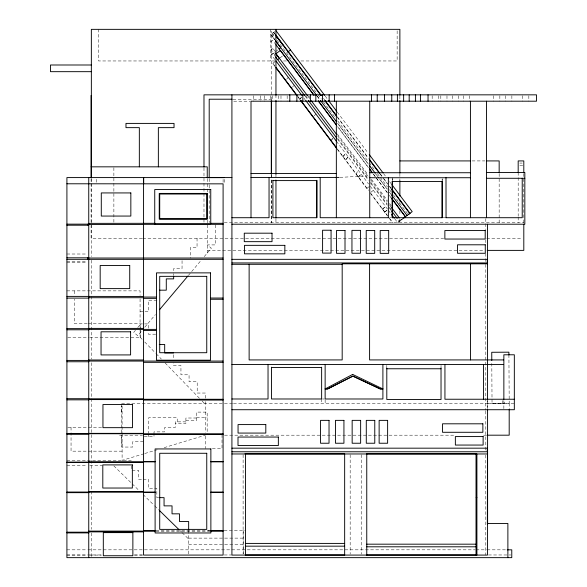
<?xml version="1.0" encoding="UTF-8"?>
<svg xmlns="http://www.w3.org/2000/svg" width="587" height="587" viewBox="0 0 587 587"><rect width="100%" height="100%" fill="white"/><g stroke="black" fill="none" stroke-linecap="round" stroke-linejoin="round"><path stroke-width="0.44" stroke-dasharray="2.94 2.2" d="M271.363 174.97L271.363 222.598L271.363 175.073M271.363 99.871L271.37 31.184M331.259 141.262L332.396 138.209M331.882 139.809L332.447 138.283M292.59 87.155L293.507 85.643M347.974 156.634L345.64 160.368L348.025 156.7M355.993 174.126L358.29 170.333M299.759 99.416L302.305 95.96M299.818 99.489L301.344 97.42M286.625 79.23L288.254 77.293M135.458 330.276L133.733 332.33L137.666 335.639L142.421 329.989M137.762 327.546L140.066 324.816M144.776 327.201L155.386 314.61M188.354 275.479L200.761 260.76M204.254 256.607L211.327 248.228L207.394 244.911L215.363 244.911L215.363 223.493M358.29 177.171L361.086 174.053L358.341 177.245M342.83 156.634L345.64 153.537M342.881 156.7L345.699 153.603M314.192 115.852L315.901 114.025M274.929 59.588L271.326 54.796L273.05 53.498L275.259 56.425M394.875 218.936L397.626 222.598L399.358 221.292L397.7 219.098M274.892 31.529L270.871 34.552L274.716 39.667M274.474 33.775L271.788 35.792L274.423 39.292M270.71 41.75L272.617 40.312L275.325 43.908M271.128 49.895L272.984 48.501M271.326 54.796L279.111 48.934M275.347 61.422L272.676 63.433L275.413 67.065M280.043 57.886L282.516 56.022M369.399 186.461L366.772 188.442L368.137 187.517M373.339 190.327L370.103 192.874L387.537 216.023M382.306 209.075L385.586 206.602M382.357 209.141L385.637 206.668M384.566 212.076L387.846 209.603M384.617 212.142L387.244 210.168M402.873 218.643L400.965 220.081L399.864 218.613M397.626 222.598L403.166 218.43M144.006 453.751L122.103 460.384L122.103 433.455M144.879 453.487L157.147 449.774M164.155 447.654L205.325 435.187M339.954 177.377L367.932 175.858M508.914 354.783L509.193 403.32L492.038 403.423L491.796 361.401M275.296 60.96L98.535 60.96L98.535 29.35M283.543 60.96L287.204 60.96M300.948 60.96L397.142 60.96L397.142 29.35M232.966 99.218L271.363 99.218M233.736 101.199L250.099 101.199M472.087 160.919L484.891 160.919M519.788 163.076L522.195 163.076M519.788 165.285L523.802 165.285M389.636 217.711L391.47 217.711M442.899 217.711L444.961 217.711M224.263 222.598L523.802 222.598M142.245 238.271L91.095 238.271L91.095 225.21M142.81 238.271L443.655 238.271M486.704 238.271L521.99 238.271M207.248 250.385L484.458 250.385M66.911 254.01L86.927 254.01M66.911 261.215L86.927 261.215M66.911 262.426L86.927 262.426M66.911 290.866L140.066 290.866L140.066 295.43M156.956 300.206L148.46 300.206L148.46 311.77L140.066 311.77M87.228 323.76L74.476 323.76L74.476 299.091M88.138 323.76L140.066 323.76M155.658 334.194L148.43 334.194L148.43 331.626M67.821 337.664L88.857 337.664M89.767 337.664L140.066 337.664L140.066 329.843M322.505 398.984L324.369 398.984M121.626 403.32L232.768 403.32M233.479 403.32L514.329 403.32M487.481 403.46L504.526 403.46L504.46 400.642M121.626 412.103L121.803 405.955M196.535 417.496L207.167 417.496M196.535 418.01L185.903 418.01L185.903 423.41L175.271 423.41M185.903 420.578L196.535 420.578L196.535 412.103L207.167 412.103L207.167 434.307M185.903 421.862L175.271 421.862L175.271 427.519L164.639 427.519L164.639 431.885L153.999 431.885L153.999 434.365M67.813 427.263L102.197 427.263M119.565 435.187L142.546 435.187M224.542 435.187L455.189 435.187M483.563 435.187L486.564 435.187M144.255 436.772L153.999 436.772L153.999 435.187M143.367 441.651L132.735 441.651L132.735 447.052L121.626 447.052L121.626 435.187L122.103 447.052M212.355 448.549L222.018 448.549L222.018 435.187M122.103 451.161L71.049 451.161L71.049 433.455M66.911 460.384L131.305 460.384M66.911 465.264L86.927 465.264M89.76 465.264L102.336 465.264M132.126 470.407L138.701 470.407L138.701 479.396L142.296 479.396M143.191 479.396L148.584 479.396L148.584 488.391L156.839 488.391L156.839 497.644L159.715 497.644M207.717 530.413L209.574 530.413M224.124 530.413L245.535 530.413M156.025 530.575L209.963 530.575M156.025 531.235L209.963 531.235M188.654 538.118L243.223 538.118M188.654 544.545L243.223 544.545M66.911 549.828L86.993 549.828M87.903 549.828L475.147 549.828M476.064 549.828L486.506 549.828M487.049 549.828L506.346 549.828M66.911 554.972L102.329 554.972M134.364 554.972L142.656 554.972M224.241 554.972L231.542 554.972M488.487 554.972L510.873 554.972M66.911 555.082L86.927 555.082M89.664 555.082L101.544 555.082M134.43 555.082L142.648 555.082M113.849 465.902L138.752 490.262M143.118 494.533L154.176 505.356M154.829 505.987L159.715 510.771M179.989 530.597L181.5 532.079M182.153 532.717L188.654 539.079M140.066 337.151L142.215 339.367M144.769 341.994L155.606 353.154M156.245 353.807L161.344 359.061M165.167 362.993L199.587 398.441M202.133 401.068L205.325 404.348M325.205 96.077L327.957 99.731M337.32 112.168L368.144 153.126M383.56 173.605L385.762 176.526M389.621 181.647L391.272 183.841M273.791 32.351L274.87 33.782M323.496 98.389L324.655 99.929M337.276 116.696L368.152 157.705M380.259 173.796L383.575 178.206M384.111 178.918L387.435 183.327M389.621 186.233L391.294 188.456M337.488 117.488L368.504 158.688M379.958 173.913L387.677 184.171M389.394 186.453L391.045 188.64M272.06 33.657L275.362 38.052M277.115 40.378L317.42 93.92M317.905 94.566L321.272 99.034M323.415 101.889L335.038 117.319M337.745 120.929L368.614 161.939M369.164 162.665L375.232 170.722M377.426 173.642L379.642 176.577M380.178 177.296L387.354 186.835M389.541 189.733L391.213 191.956M393.393 194.847L407.708 213.866M317.156 96.063L319.915 99.724M337.562 123.175L368.445 164.206L337.584 123.189M378.931 178.132L375.614 173.73L378.938 178.14M379.481 178.859L387.2 189.124L379.488 178.866M337.576 126.609L368.482 167.669L337.679 126.616M373.427 174.236L387.222 192.573M275.186 51.421L272.94 48.442L271.084 49.836L274.98 55.017M308.674 95.916L309.841 97.464M337.305 133.946L368.159 174.941M371.432 179.292L387.413 200.519M389.599 203.432L391.265 205.633M401.713 219.523L399.901 220.976L398.206 218.724M305.717 95.85L308.535 99.599M337.65 138.268L368.497 179.262M370.676 182.153L387.207 204.107M389.401 207.02L391.052 209.221M305.042 95.997L307.97 99.885M337.584 139.229L368.526 180.334M370.676 183.195L387.244 205.201M389.43 208.106L391.096 210.322M303.868 98.029L305.137 99.724M336.461 141.335L368.526 183.936M370.346 186.35L387.398 209.001M388.389 210.329L391.14 213.976M272.882 63.279L275.956 67.366M297.653 96.187L300.405 99.849M337.29 148.849L368.555 190.379M370.324 192.734L387.391 215.407M389.497 218.203L392.894 222.722M297.69 96.664L300.14 99.922M337.518 149.575L368.416 190.621M389.482 218.606L392.725 222.913M274.657 33.995L273.557 32.534L270.871 34.552L274.731 39.681M317.185 96.085L319.944 99.753M373.479 174.236L375.68 177.171M376.23 177.905L387.244 192.558M274.782 52.192L275.956 53.755M307.896 96.253L309.672 98.601M337.635 135.817L368.519 176.907M370.676 179.783L387.215 201.781M389.401 204.694L391.067 206.91M528.836 95.747L528.836 101.199M523.802 173.613L523.802 223.309M522.665 95.747L522.665 101.199M518.182 172.483L518.182 216.229M518.182 217.131L518.182 222.598M511.871 95.747L511.871 101.199M509.193 403.32L509.193 409.719M505.708 95.747L505.708 101.199M503.859 400.576L503.859 409.719M502.641 400.613L502.641 403.35M499.845 95.747L499.845 101.199M499.163 173.613L499.163 222.598M493.674 95.747L493.674 101.199M487.606 399.241L487.606 409.719M487.481 400.642L487.496 408.963M485.801 218.65L485.801 229.649M485.801 239.723L485.801 244.676M485.801 253.474L485.801 263.901M485.801 264.473L485.801 410.35M485.801 411.098L485.801 450.625M485.801 455.079L485.801 554.972M469.563 95.747L469.563 101.199M463.392 95.747L463.392 101.199M458.616 95.747L458.616 101.199M452.452 95.747L452.452 101.199M446.978 95.747L446.978 101.199M442.231 178.639L442.231 180.458M442.128 179.24L442.128 180.745M441.028 365.334L441.028 367.91M440.815 95.747L440.815 101.199M438.335 95.747L438.335 101.199M432.171 95.747L432.171 101.199M399.879 96.048L399.879 99.871M399.879 173.613L399.879 180.869M399.879 201.532L399.879 203.55M399.879 210.689L399.879 215.341M399.879 218.936L399.879 222.598M392.351 177.729L392.351 180.458M392.241 178.639L392.241 180.458M386.804 365.334L386.804 367.91M361.254 454.771L361.254 554.113M350.168 454.771L350.168 554.113M325.139 399.857L325.139 403.35M321.632 398.984L321.632 403.35M287.16 95.747L287.16 101.199M280.99 95.747L280.99 101.199M278.656 95.747L278.656 101.199M275.956 94.845L275.956 99.871M275.956 174.236L275.956 179.71M275.956 218.936L275.956 222.598M272.485 95.747L272.485 101.199M270.71 29.35L270.71 60.96M270.46 95.747L270.46 101.199M264.289 95.747L264.289 101.199M260.533 95.747L260.533 101.199M253.591 95.747L253.591 101.199M243.223 530.413L243.223 554.157M243.113 454.764L243.113 554.062M224.263 179.424L224.263 183.019M223.097 179.373L223.097 182.953M209.199 178.727L209.199 184.215M209.199 185.125L209.199 222.598M207.248 178.719L207.248 192.426M207.248 219.854L207.248 224.007M207.248 224.916L207.248 253.063M205.325 398.184L205.325 393.041L197.195 393.041L197.195 381.733L189.065 381.733L189.065 374.8L180.943 374.8L180.943 365.547L173.583 365.547L173.583 362.847M205.325 401.611L205.325 432.531M205.325 436.075L205.325 448.549M203.983 167.845L203.983 222.598M197.049 238.271L197.049 247.523L190.452 247.523L190.452 258.06M188.654 530.413L188.654 554.172M182.051 260.694L182.051 268.597L173.657 268.597L173.657 272.882M177.208 421.862L177.208 417.687L148.687 417.687L148.687 433.133M173.657 273.733L173.657 275.45M173.583 354.753L173.583 359.251M148.687 434.042L148.687 436.772M148.43 328.199L148.43 323.914L140.308 323.914L140.308 329.307M140.308 330.21L140.308 337.4M140.066 298.966L140.066 329.248M131.305 465.851L131.305 470.407M122.103 406.057L122.103 432.575M121.626 404.201L121.626 434.277M113.878 167.75L113.878 182.374M113.878 183.291L113.878 222.598M96.73 179.306L96.73 182.895M91.352 178.712L91.352 256.578M91.352 260.239L91.352 359.097M91.352 362.759L91.352 529.342M91.352 533.003L91.352 557.65M91.095 178.719L91.095 182.374M91.095 183.291L91.095 222.598M74.476 290.866L74.476 294.52M71.049 427.263L71.049 432.575M391.059 194.253L389.408 192.052L391.067 194.253M391.081 197.694L389.416 195.486L391.096 197.687"/><path stroke-width="0.88" d="M271.363 174.053L271.363 100.788M159.503 309.723L187.796 276.139M279.111 48.934L280.747 47.701L275.809 41.127M277.688 59.654L279.419 58.355L275.817 53.564M287.608 52.192L290.521 49.998M405.419 216.735L391.624 198.413L405.419 216.735L403.511 218.166L412.191 211.636L391.822 184.575M352.728 374.389L325.139 388.946L327.685 388.946L352.89 376.142L380.171 388.946L382.9 388.946L352.728 374.462M325.139 388.88L327.685 388.88L352.89 376.076L380.171 388.88L382.9 388.88M339.051 177.421L251.009 177.567M91.352 64.996L50.489 64.996L50.489 71.673L91.352 71.673M232.056 99.218L209.199 99.218L209.199 177.817M399.879 160.919L470.26 160.919M486.696 160.919L499.163 160.919L499.163 172.71M91.095 166.833L207.248 166.833L207.248 177.802M486.469 172.483L524.829 172.483L524.829 224.212L231.916 224.212M369.737 172.739L470.429 172.739M251.009 173.51L336.344 173.51M231.916 177.582L66.911 177.582L66.911 557.65L511.769 557.65L511.769 549.828L507.19 549.828M207.248 177.626L224.263 177.626M369.737 177.729L470.429 177.729M486.469 178.287L524.829 178.287M272.977 180.591L316.819 180.591L316.775 217.711L272.911 217.711L272.911 180.304M392.307 181.5L442.128 181.5L442.128 217.711M66.911 183.782L223.097 183.848L223.097 555.082L143.566 555.082L143.566 177.582M231.916 217.711L269.044 217.711L269.044 177.567M388.733 217.711L320.194 217.711L320.194 177.567M392.241 181.361L392.241 217.711L442.231 217.711L442.231 181.361M445.863 217.711L522.225 217.711L522.225 178.287M210.755 223.309L223.097 223.309M88.747 223.376L154.873 223.309L154.873 224.337M66.911 224.146L88.747 224.146M143.566 224.337L223.097 224.337M88.747 224.52L143.566 224.52M66.911 225.21L88.747 225.21M487.203 250.385L523.802 250.385L523.802 224.212M66.911 257.81L88.747 257.81M88.747 258.031L223.097 258.031M66.911 259.322L223.097 259.322M231.916 259.337L487.269 259.337L487.269 262.939L231.916 262.939M487.562 263.812L342.184 263.812L342.184 359.926L249.13 359.926L249.13 264.297M231.916 264.297L342.184 264.297M159.51 290.183L166.282 290.183L166.282 278.876L173.657 278.876L173.657 276.308M66.911 296.384L143.566 296.45M143.566 297.066L156.48 297.066M88.747 297.712L143.566 297.712M210.447 298.042L223.097 298.042M66.911 298.101L88.747 298.101M143.566 298.357L156.48 298.357M210.447 299.26L223.097 299.26M88.747 328.397L143.566 328.397M66.911 328.639L88.747 328.639M88.747 329.388L156.48 329.388M66.911 329.791L88.747 329.791M143.566 330.43L156.48 330.43M159.268 344.474L164.69 344.474L164.69 352.956L173.583 352.956M503.631 359.926L369.59 359.926L369.59 263.812M88.747 359.992L143.566 359.992M66.911 360.418L88.747 360.418M88.747 361.064L223.097 361.064M66.911 361.753L88.747 361.753M143.566 362.326L223.097 362.326M231.916 364.476L503.631 364.476M271.51 367.513L321.632 367.513M386.804 368.761L441.028 368.761M66.911 398.705L88.747 398.705M88.747 398.786L143.566 398.786M231.916 398.984L268.032 398.984L268.032 364.476M143.566 399.277L223.097 399.277M514.329 399.241L444.939 399.241L444.939 364.476M88.747 399.586L143.566 399.586M66.911 399.842L88.747 399.842M143.566 400.077L223.097 400.077M231.916 409.719L514.329 409.719L514.329 354.783L503.859 354.783L503.859 399.241M88.747 433.36L143.566 433.36M66.911 433.683L88.747 433.683M88.747 433.727L223.097 433.764M66.911 434.197L88.747 434.197M143.566 434.49L223.097 434.49M487.225 435.187L509.193 435.187L509.193 409.697M231.916 448.174L487.269 448.174L487.269 451.77L231.916 451.77M244.94 453.854L344.672 453.854M366.728 453.854L476.284 453.854L476.284 554.972L366.728 554.972M487.496 453.854L487.357 524.235M231.916 453.964L487.606 453.964M143.566 461.573L155.107 461.573M210.872 461.573L223.097 461.573M88.747 461.727L143.566 461.727M143.566 461.859L155.107 461.837M210.872 461.837L223.097 461.837M66.911 462.086L88.747 462.086M143.566 462.424L66.911 462.439M88.747 491.598L143.566 491.598M66.911 492.045L88.747 492.045M143.566 492.045L155.107 492.045M210.872 492.045L223.097 492.045M88.747 492.163L143.566 492.163M143.566 492.552L155.107 492.515M210.872 492.552L223.097 492.552M66.911 492.662L88.747 492.662M159.547 497.644L164.059 497.644L164.059 505.869L172.035 505.869L172.035 513.83L179.497 513.83L179.497 521.542L188.654 521.542L188.654 529.525M476.174 497.644L476.908 497.644M487.467 523.472L507.88 523.472L507.88 557.65M143.566 530.575L155.107 530.575M210.872 530.575L223.097 530.575M88.747 531.103L143.566 531.103M143.566 531.235L155.107 531.235M210.872 531.235L223.097 531.235M88.747 531.881L143.566 531.881M66.911 532.182L88.747 532.182M66.911 532.901L88.747 532.901M245.535 543.408L344.657 543.408M366.758 544.178L476.174 544.178M245.535 546.167L344.657 546.167M366.758 546.798L476.174 546.798M245.227 554.972L344.694 554.972M159.715 510.771L178.749 529.386M275.993 30.7L324.655 95.343M328.507 100.465L336.769 111.435M369.252 154.586L383.01 172.871M275.406 34.501L321.353 95.534M325.205 100.656L336.769 116.013M369.252 159.172L379.708 173.062M391.822 189.153L410.034 213.352L408.258 214.6M275.53 35.176L320.942 95.505M324.802 100.634L336.608 116.321M369.48 159.987L379.407 173.18M391.595 189.374L409.741 213.477M275.479 40.694L316.606 95.329M320.465 100.458L336.461 121.707M369.553 165.673L375.064 173.004M391.61 194.979L407.055 215.502M275.861 44.627L313.913 95.175M318.271 100.957L336.512 125.2M369.561 169.107L372.341 172.798L369.619 169.107M275.626 56.917L304.668 95.498M308.351 100.392L336.593 137.916M391.639 211.034L397.157 218.364M275.956 60.96L301.835 95.336M305.688 100.45L336.52 141.408M391.573 214.548L394.325 218.21M276.183 67.666L296.905 95.189M300.764 100.318L336.74 148.115M275.883 67.696L296.846 95.542M300.691 100.656L336.578 148.328M275.751 35.455L283.433 45.683M314.001 95.109L280.41 50.416L275.956 53.755L307.471 95.674M318.403 100.971L336.578 125.148M311.205 100.648L336.622 134.46M391.602 207.622L399.314 217.88M508.914 354.922L508.9 352.185L491.745 352.281L491.789 360.499M523.802 172.71L523.802 160.919L518.182 160.919L518.182 172.563M487.562 224.212L487.562 399.241M487.57 409.719L487.606 524.11M487.467 452.034L487.467 555.082L231.916 555.082L231.916 94.837M486.469 101.199L486.469 217.711M483.563 364.476L483.563 399.241M476.908 453.964L476.908 555.082M476.174 453.964L476.174 554.972M470.429 101.199L470.429 217.711M470.481 263.812L470.481 359.926M445.995 177.729L446.054 217.711M441.028 368.071L441.028 399.498L386.804 399.498L386.804 368.071M428.04 94.837L428.04 101.199M420.424 94.837L420.424 101.199M415.413 94.837L415.413 101.199M409.183 94.837L409.183 101.199M403.636 94.837L403.636 101.199M399.879 95.292L399.879 29.35L91.352 29.35L91.352 177.802M399.879 100.612L399.879 173.143M399.879 180.869L399.879 196.036M397.399 94.837L397.399 101.199M392.351 181.361L392.307 217.711M391.764 94.837L391.764 101.199M388.374 177.729L388.374 217.711M384.5 94.837L384.5 101.199M382.9 364.476L382.9 398.984L325.139 398.984L325.139 364.476M377.228 94.837L377.228 101.199M371.549 94.837L371.549 101.199M369.737 101.199L369.737 217.711M366.758 453.964L366.758 555.082M344.657 453.964L344.657 555.082M336.344 101.199L336.344 217.711M334.546 94.837L334.546 101.199M329.146 94.837L329.146 101.199M322.549 94.837L322.549 101.199M321.632 367.205L321.632 398.984L271.51 398.984L271.539 367.205M316.819 180.304L316.819 217.711M315.835 94.837L315.835 101.199M310.391 94.837L310.391 101.199M302.833 94.837L302.833 101.199M296.875 94.837L296.875 101.199M289.809 94.837L289.809 101.199M275.956 29.35L275.956 95.292M275.956 100.318L275.956 174.236M275.956 180.466L275.956 218.034M271.363 101.052L271.363 174.163M251.009 217.711L251.009 101.199L536.511 101.199L536.511 94.837L203.983 94.845L203.983 166.935M245.535 453.964L245.535 555.082M158.358 166.833L158.358 127.643L174.031 127.643L174.031 123.402L125.978 123.402L125.978 127.643L139.339 127.643L139.339 166.833M143.69 177.582L143.69 183.848M91.095 95.395L91.095 177.802M88.747 177.582L88.747 557.65M88.006 224.146L88.006 225.21M87.61 257.81L87.61 259.322M210.755 189.542L154.741 189.542L154.741 223.72L210.755 223.72L210.755 189.542M130.842 192.932L101.287 192.932L101.287 216.06L130.842 216.06L130.842 192.932M207.299 193.417L159.246 193.417L159.246 219.112L207.299 219.112L207.299 193.417M206.756 194.018L159.715 194.018L159.715 218.819L206.756 218.819L206.756 194.018M331.068 230.229L322.593 230.229L322.593 253.1L331.068 253.1L331.068 230.229M360.433 230.375L351.951 230.375L351.951 253.246L360.433 253.246L360.433 230.375M345.009 230.464L336.534 230.464L336.534 253.335L345.009 253.335L345.009 230.464M374.697 230.486L366.215 230.486L366.215 253.357L374.697 253.357L374.697 230.486M388.675 230.493L380.193 230.493L380.193 253.364L388.675 253.364L388.675 230.493M485.207 230.566L444.865 230.566L444.865 239.041L485.207 239.041L485.207 230.566M272.03 233.186L244.273 233.186L244.273 241.661L272.03 241.661L272.03 233.186M485.28 244.794L457.522 244.794L457.522 253.276L485.28 253.276L485.28 244.794M284.849 245.351L244.5 245.351L244.5 253.833L284.849 253.833L284.849 245.351M129.727 265.485L100.179 265.485L100.179 288.613L129.727 288.613L129.727 265.485M210.447 272.874L156.48 272.874L156.48 360.191L210.447 360.191L210.447 272.874M206.756 276.345L159.715 276.345L159.715 352.714L206.756 352.714L206.756 276.345M130.6 331.794L101.045 331.794L101.045 354.922L130.6 354.922L130.6 331.794M132.501 404.538L102.952 404.538L102.952 427.666L132.501 427.666L132.501 404.538M329.028 420.365L320.546 420.365L320.546 443.236L329.028 443.236L329.028 420.365M343.931 420.365L335.456 420.365L335.456 443.236L343.931 443.236L343.931 420.365M360.638 420.365L352.156 420.365L352.156 443.236L360.638 443.236L360.638 420.365M374.77 420.365L366.288 420.365L366.288 443.236L374.77 443.236L374.77 420.365M387.618 420.365L379.136 420.365L379.136 443.236L387.618 443.236L387.618 420.365M482.874 423.807L442.525 423.807L442.525 432.289L482.874 432.289L482.874 423.807M265.808 424.584L238.058 424.584L238.058 433.067L265.808 433.067L265.808 424.584M483.123 436.574L455.365 436.574L455.365 445.056L483.123 445.056L483.123 436.574M278.355 437.051L238.006 437.051L238.006 445.526L278.355 445.526L278.355 437.051M210.872 448.938L155.107 448.938L155.107 532.967L210.872 532.967L210.872 448.938M206.756 453.281L159.715 453.281L159.715 529.386L206.756 529.386L206.756 453.281M132.354 464.904L102.806 464.904L102.806 488.032L132.354 488.032L132.354 464.904M132.867 532.614L103.312 532.614L103.312 555.742L132.867 555.742L132.867 532.614"/></g></svg>
